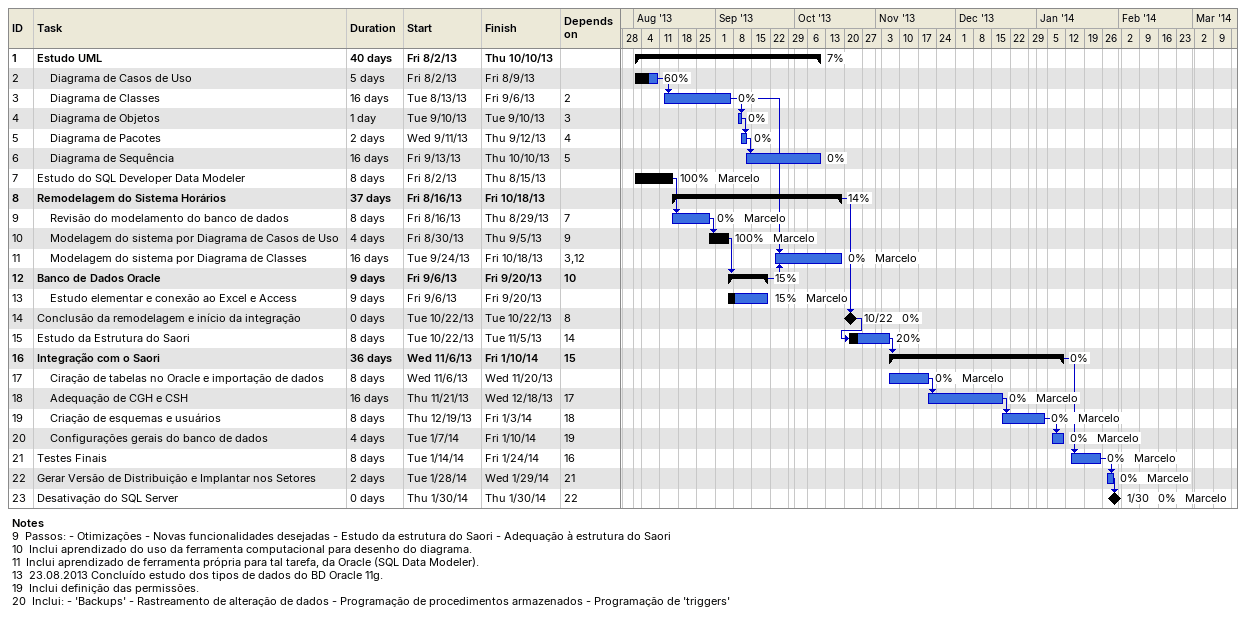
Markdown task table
| ID | Level | Task | Duration | Start | Finish | Predecessors | Resources | % complete |
|---|---|---|---|---|---|---|---|---|
| 1 | 1 | **Estudo UML** | 40d | 2013-08-02 | 2013-10-10 |  |  | 7 |
| 2 | 2 | Diagrama de Casos de Uso | 5d | 2013-08-02 | 2013-08-09 |  |  | 60 |
| 3 | 2 | Diagrama de Classes | 16d | 2013-08-13 | 2013-09-06 | 2 |  | 0 |
| 4 | 2 | Diagrama de Objetos | 1d | 2013-09-10 | 2013-09-10 | 3 |  | 0 |
| 5 | 2 | Diagrama de Pacotes | 2d | 2013-09-11 | 2013-09-12 | 4 |  | 0 |
| 6 | 2 | Diagrama de Sequência | 16d | 2013-09-13 | 2013-10-10 | 5 |  | 0 |
| 7 | 1 | Estudo do SQL Developer Data Modeler | 8d | 2013-08-02 | 2013-08-15 |  | Marcelo | 100 |
| 8 | 1 | **Remodelagem do Sistema Horários** | 37d | 2013-08-16 | 2013-10-18 |  |  | 14 |
| 9 | 2 | Revisão do modelamento do banco de dados | 8d | 2013-08-16 | 2013-08-29 | 7 | Marcelo | 0 |
| 10 | 2 | Modelagem do sistema por Diagrama de Casos de Uso | 4d | 2013-08-30 | 2013-09-05 | 9 | Marcelo | 100 |
| 11 | 2 | Modelagem do sistema por Diagrama de Classes | 16d | 2013-09-24 | 2013-10-18 | 3, 12 | Marcelo | 0 |
| 12 | 1 | **Banco de Dados Oracle** | 9d | 2013-09-06 | 2013-09-20 | 10 |  | 15 |
| 13 | 2 | Estudo elementar e conexão ao Excel e Access | 9d | 2013-09-06 | 2013-09-20 |  | Marcelo | 15 |
| 14 | 1 | Conclusão da remodelagem e início da integração | 0d | 2013-10-22 | 2013-10-22 | 8 |  | 0 |
| 15 | 1 | Estudo da Estrutura do Saori | 8d | 2013-10-22 | 2013-11-05 | 14 |  | 20 |
| 16 | 1 | **Integração com o Saori** | 36d | 2013-11-06 | 2014-01-10 | 15 |  | 0 |
| 17 | 2 | Ciração de tabelas no Oracle e importação de dados | 8d | 2013-11-06 | 2013-11-20 |  | Marcelo | 0 |
| 18 | 2 | Adequação de CGH e CSH | 16d | 2013-11-21 | 2013-12-18 | 17 | Marcelo | 0 |
| 19 | 2 | Criação de esquemas e usuários | 8d | 2013-12-19 | 2014-01-03 | 18 | Marcelo | 0 |
| 20 | 2 | Configurações gerais do banco de dados | 4d | 2014-01-07 | 2014-01-10 | 19 | Marcelo | 0 |
| 21 | 1 | Testes Finais | 8d | 2014-01-14 | 2014-01-24 | 16 | Marcelo | 0 |
| 22 | 1 | Gerar Versão de Distribuição e Implantar nos Setores | 2d | 2014-01-28 | 2014-01-29 | 21 | Marcelo | 0 |
| 23 | 1 | Desativação do SQL Server | 0d | 2014-01-30 | 2014-01-30 | 22 | Marcelo | 0 |

Notes
- 9: Passos: - Otimizações - Novas funcionalidades desejadas - Estudo da estrutura do Saori - Adequação à estrutura do Saori
- 10: Inclui aprendizado do uso da ferramenta computacional para desenho do diagrama.
- 11: Inclui aprendizado de ferramenta própria para tal tarefa, da Oracle (SQL Data Modeler).
- 13: 23.08.2013 Concluído estudo dos tipos de dados do BD Oracle 11g.
- 19: Inclui definição das permissões.
- 20: Inclui: - 'Backups' - Rastreamento de alteração de dados - Programação de procedimentos armazenados - Programação de 'triggers'
